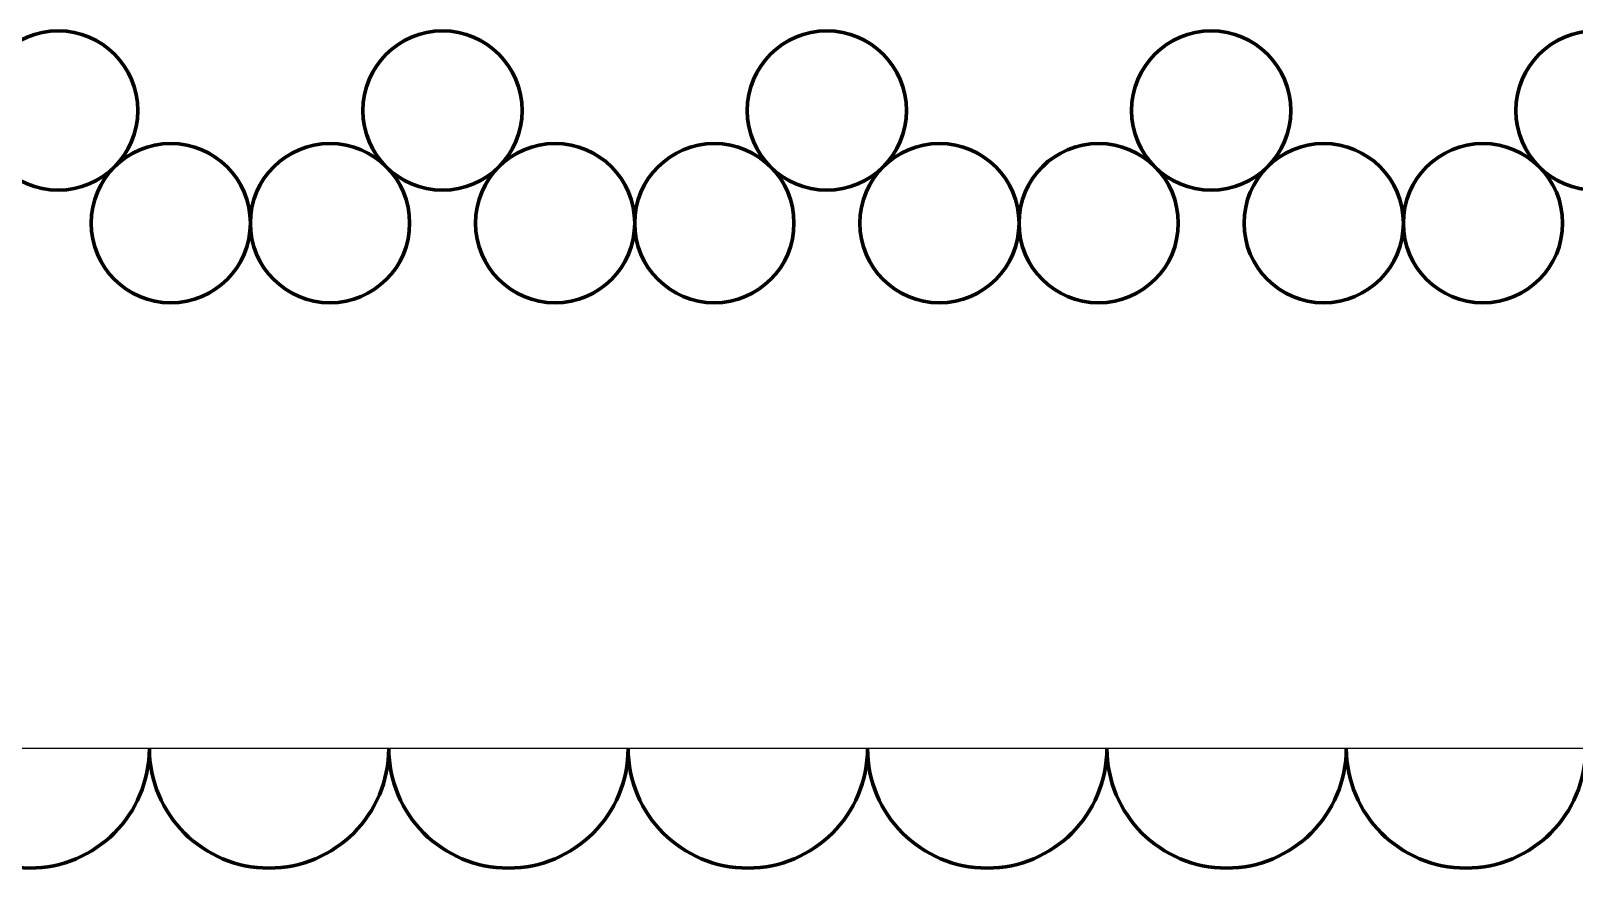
# Model space of a CAD drawing. Header units: centimetres. Extents: x -18.5 to 18.5, y -10.1 to 10.4.
# Drawn here: x -12.68 to -6.53, y -2.71 to 0.62 of the extents above; entities that cross this region are included whole.
import ezdxf

# ---------------------------------------------------------------- set-up
doc = ezdxf.new("R2010")
doc.units = ezdxf.units.CM
doc.header["$MEASUREMENT"] = 0
doc.layers.add('Layer 1', color=7, linetype='Continuous')

msp = doc.modelspace()

# ---------------------------------------------------------------- linework, layer by layer
at = {"layer": 'Layer 1', "color": 7, "lineweight": 211}
for centre, major_axis in [((-12.56666, 0.30248), (0, 0.31686)), ((-11.03745, 0.30248), (0, 0.31686)), ((-9.50824, 0.30248), (0, 0.31686)), ((-7.97903, 0.30248), (0, 0.31686)), ((-6.44981, 0.30248), (0, 0.31686)), ((-12.11893, -0.14524), (0, 0.31684)), ((-11.4852, -0.14524), (0, 0.31686)), ((-10.5897, -0.14524), (0, 0.31686)), ((-9.95599, -0.14524), (0, 0.31684)), ((-9.06048, -0.14524), (0, 0.31684)), ((-8.42678, -0.14524), (0, 0.31686)), ((-7.53127, -0.14524), (0, 0.31686)), ((-6.89757, -0.14524), (0, 0.31684))]:
    msp.add_ellipse(centre, major_axis=major_axis, ratio=1, dxfattribs=at)
at = {"layer": 'Layer 1', "color": 7}
for points, knots in [([(-12.20392, -2.23384), (-12.20392, -2.49686), (-12.41715, -2.71009), (-12.68017, -2.71009), (-12.68017, -2.71009), (-12.94319, -2.71009), (-13.15642, -2.49686), (-13.15642, -2.23384), (-13.15642, -2.23384), (-13.15642, -2.23384), (-12.20392, -2.23384), (-12.20392, -2.23384)], [0, 0, 0, 0, 0.25, 0.25, 0.25, 0.25, 0.5, 0.5, 0.5, 0.5, 1, 1, 1, 1]), ([(-12.20392, -2.23384), (-12.20392, -2.23384), (-12.20392, -2.23384), (-12.20392, -2.23384), (-12.20392, -2.23384), (-12.20392, -2.23384), (-12.20392, -2.23384), (-12.20392, -2.23384)], [0, 0, 0, 0, 0.3333333, 0.3333333, 0.3333333, 0.3333333, 1, 1, 1, 1]), ([(-11.25142, -2.23384), (-11.25142, -2.49686), (-11.46465, -2.71009), (-11.72767, -2.71009), (-11.72767, -2.71009), (-11.99069, -2.71009), (-12.20392, -2.49686), (-12.20392, -2.23384), (-12.20392, -2.23384), (-12.20392, -2.23384), (-11.25142, -2.23384), (-11.25142, -2.23384)], [0, 0, 0, 0, 0.25, 0.25, 0.25, 0.25, 0.5, 0.5, 0.5, 0.5, 1, 1, 1, 1]), ([(-11.25142, -2.23384), (-11.25142, -2.23384), (-11.25142, -2.23384), (-11.25142, -2.23384), (-11.25142, -2.23384), (-11.25142, -2.23384), (-11.25142, -2.23384), (-11.25142, -2.23384)], [0, 0, 0, 0, 0.3333333, 0.3333333, 0.3333333, 0.3333333, 1, 1, 1, 1]), ([(-10.29892, -2.23384), (-10.29892, -2.49686), (-10.51215, -2.71009), (-10.77517, -2.71009), (-10.77517, -2.71009), (-11.03822, -2.71009), (-11.25142, -2.49686), (-11.25142, -2.23384), (-11.25142, -2.23384), (-11.25142, -2.23384), (-10.29892, -2.23384), (-10.29892, -2.23384)], [0, 0, 0, 0, 0.25, 0.25, 0.25, 0.25, 0.5, 0.5, 0.5, 0.5, 1, 1, 1, 1]), ([(-10.29892, -2.23384), (-10.29892, -2.23384), (-10.29892, -2.23384), (-10.29892, -2.23384), (-10.29892, -2.23384), (-10.29892, -2.23384), (-10.29892, -2.23384), (-10.29892, -2.23384)], [0, 0, 0, 0, 0.3333333, 0.3333333, 0.3333333, 0.3333333, 1, 1, 1, 1]), ([(-9.34642, -2.23384), (-9.34642, -2.49686), (-9.55965, -2.71009), (-9.82267, -2.71009), (-9.82267, -2.71009), (-10.08569, -2.71009), (-10.29892, -2.49686), (-10.29892, -2.23384), (-10.29892, -2.23384), (-10.29892, -2.23384), (-9.34642, -2.23384), (-9.34642, -2.23384)], [0, 0, 0, 0, 0.25, 0.25, 0.25, 0.25, 0.5, 0.5, 0.5, 0.5, 1, 1, 1, 1]), ([(-9.34642, -2.23384), (-9.34642, -2.23384), (-9.34642, -2.23384), (-9.34642, -2.23384), (-9.34642, -2.23384), (-9.34642, -2.23384), (-9.34642, -2.23384), (-9.34642, -2.23384)], [0, 0, 0, 0, 0.3333333, 0.3333333, 0.3333333, 0.3333333, 1, 1, 1, 1]), ([(-8.39392, -2.23384), (-8.39392, -2.49686), (-8.60715, -2.71009), (-8.87017, -2.71009), (-8.87017, -2.71009), (-9.13319, -2.71009), (-9.34642, -2.49686), (-9.34642, -2.23384), (-9.34642, -2.23384), (-9.34642, -2.23384), (-8.39392, -2.23384), (-8.39392, -2.23384)], [0, 0, 0, 0, 0.25, 0.25, 0.25, 0.25, 0.5, 0.5, 0.5, 0.5, 1, 1, 1, 1]), ([(-8.39392, -2.23384), (-8.39392, -2.23384), (-8.39392, -2.23384), (-8.39392, -2.23384), (-8.39392, -2.23384), (-8.39392, -2.23384), (-8.39392, -2.23384), (-8.39392, -2.23384)], [0, 0, 0, 0, 0.3333333, 0.3333333, 0.3333333, 0.3333333, 1, 1, 1, 1]), ([(-7.44142, -2.23384), (-7.44142, -2.49686), (-7.65462, -2.71009), (-7.91767, -2.71009), (-7.91767, -2.71009), (-8.18072, -2.71009), (-8.39392, -2.49686), (-8.39392, -2.23384), (-8.39392, -2.23384), (-8.39392, -2.23384), (-7.44142, -2.23384), (-7.44142, -2.23384)], [0, 0, 0, 0, 0.25, 0.25, 0.25, 0.25, 0.5, 0.5, 0.5, 0.5, 1, 1, 1, 1]), ([(-7.44142, -2.23384), (-7.44142, -2.23384), (-7.44142, -2.23384), (-7.44142, -2.23384), (-7.44142, -2.23384), (-7.44142, -2.23384), (-7.44142, -2.23384), (-7.44142, -2.23384)], [0, 0, 0, 0, 0.3333333, 0.3333333, 0.3333333, 0.3333333, 1, 1, 1, 1]), ([(-6.48892, -2.23384), (-6.48892, -2.49686), (-6.70215, -2.71009), (-6.96517, -2.71009), (-6.96517, -2.71009), (-7.22819, -2.71009), (-7.44142, -2.49686), (-7.44142, -2.23384), (-7.44142, -2.23384), (-7.44142, -2.23384), (-6.48892, -2.23384), (-6.48892, -2.23384)], [0, 0, 0, 0, 0.25, 0.25, 0.25, 0.25, 0.5, 0.5, 0.5, 0.5, 1, 1, 1, 1])]:
    msp.add_open_spline(points, degree=3, knots=knots, dxfattribs=at)
at = {"layer": 'Layer 1', "lineweight": 211}
for points in [[(-12.20392, -2.23384), (-12.20392, -2.49686), (-12.41715, -2.71009), (-12.68017, -2.71009), (-12.68017, -2.71009), (-12.94319, -2.71009), (-13.15642, -2.49686), (-13.15642, -2.23384)], [(-12.20392, -2.23384), (-12.20392, -2.23384), (-12.20392, -2.23384), (-12.20392, -2.23384), (-12.20392, -2.23384), (-12.20392, -2.23384), (-12.20392, -2.23384), (-12.20392, -2.23384)], [(-11.25142, -2.23384), (-11.25142, -2.49686), (-11.46465, -2.71009), (-11.72767, -2.71009), (-11.72767, -2.71009), (-11.99069, -2.71009), (-12.20392, -2.49686), (-12.20392, -2.23384)], [(-11.25142, -2.23384), (-11.25142, -2.23384), (-11.25142, -2.23384), (-11.25142, -2.23384), (-11.25142, -2.23384), (-11.25142, -2.23384), (-11.25142, -2.23384), (-11.25142, -2.23384)], [(-10.29892, -2.23384), (-10.29892, -2.49686), (-10.51215, -2.71009), (-10.77517, -2.71009), (-10.77517, -2.71009), (-11.03822, -2.71009), (-11.25142, -2.49686), (-11.25142, -2.23384)], [(-10.29892, -2.23384), (-10.29892, -2.23384), (-10.29892, -2.23384), (-10.29892, -2.23384), (-10.29892, -2.23384), (-10.29892, -2.23384), (-10.29892, -2.23384), (-10.29892, -2.23384)], [(-9.34642, -2.23384), (-9.34642, -2.49686), (-9.55965, -2.71009), (-9.82267, -2.71009), (-9.82267, -2.71009), (-10.08569, -2.71009), (-10.29892, -2.49686), (-10.29892, -2.23384)], [(-9.34642, -2.23384), (-9.34642, -2.23384), (-9.34642, -2.23384), (-9.34642, -2.23384), (-9.34642, -2.23384), (-9.34642, -2.23384), (-9.34642, -2.23384), (-9.34642, -2.23384)], [(-8.39392, -2.23384), (-8.39392, -2.49686), (-8.60715, -2.71009), (-8.87017, -2.71009), (-8.87017, -2.71009), (-9.13319, -2.71009), (-9.34642, -2.49686), (-9.34642, -2.23384)], [(-8.39392, -2.23384), (-8.39392, -2.23384), (-8.39392, -2.23384), (-8.39392, -2.23384), (-8.39392, -2.23384), (-8.39392, -2.23384), (-8.39392, -2.23384), (-8.39392, -2.23384)], [(-7.44142, -2.23384), (-7.44142, -2.49686), (-7.65462, -2.71009), (-7.91767, -2.71009), (-7.91767, -2.71009), (-8.18072, -2.71009), (-8.39392, -2.49686), (-8.39392, -2.23384)], [(-7.44142, -2.23384), (-7.44142, -2.23384), (-7.44142, -2.23384), (-7.44142, -2.23384), (-7.44142, -2.23384), (-7.44142, -2.23384), (-7.44142, -2.23384), (-7.44142, -2.23384)], [(-6.48892, -2.23384), (-6.48892, -2.49686), (-6.70215, -2.71009), (-6.96517, -2.71009), (-6.96517, -2.71009), (-7.22819, -2.71009), (-7.44142, -2.49686), (-7.44142, -2.23384)]]:
    msp.add_open_spline(points, degree=3, knots=[0, 0, 0, 0, 0.3333333, 0.3333333, 0.3333333, 0.3333333, 1, 1, 1, 1], dxfattribs=at)

doc.saveas('drawing.dxf')
